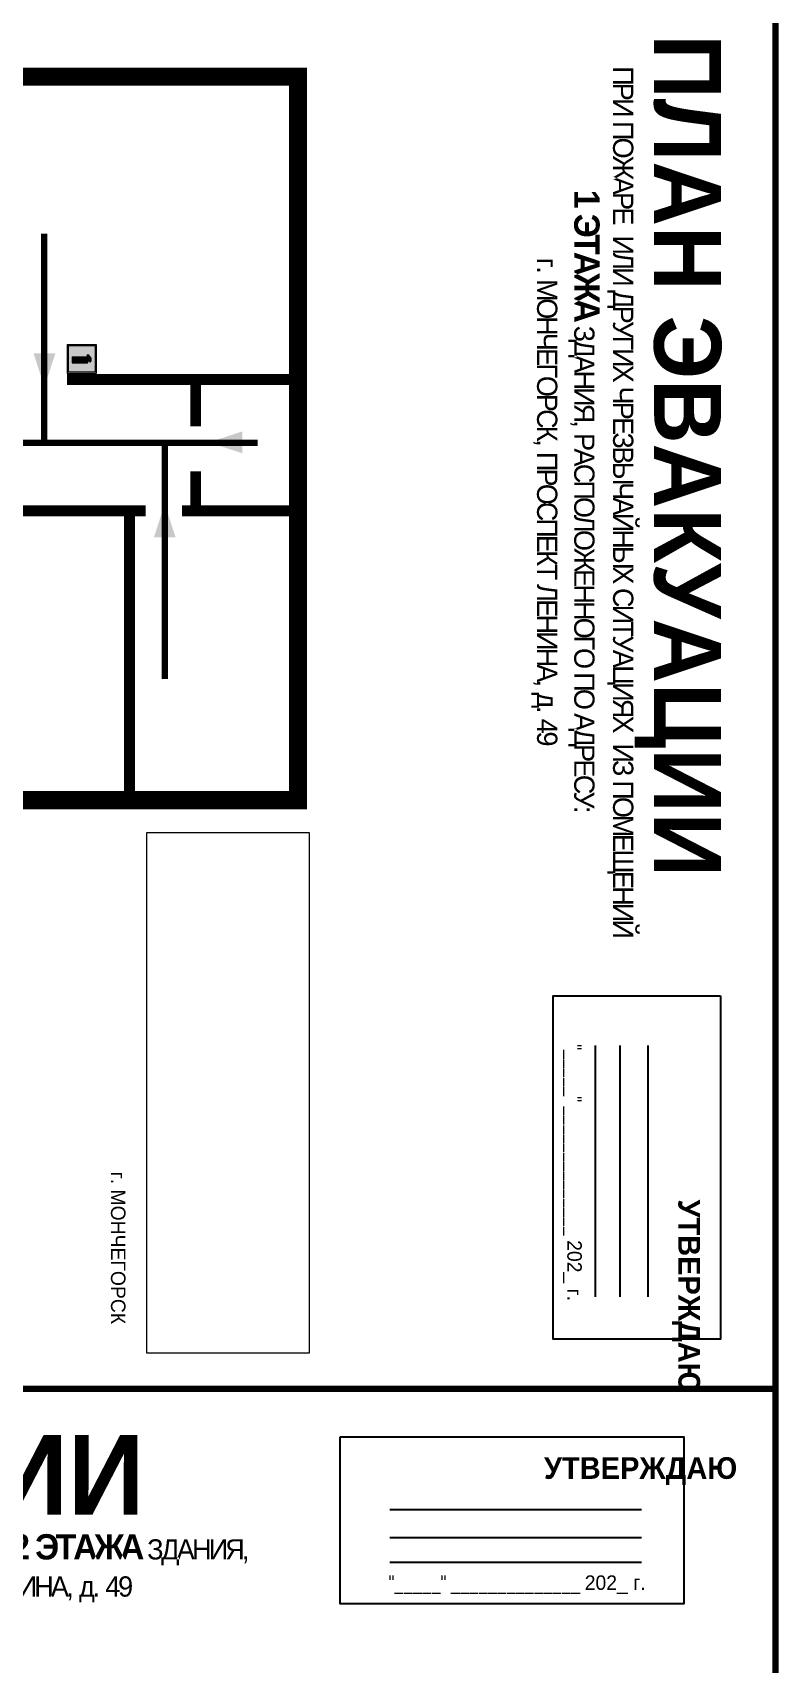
# Model space of a CAD drawing. Header units: millimetres. Extents: x 13810 to 67229, y 12374 to 21950.
# Drawn here: x 24682.3 to 24887.5, y 19401 to 19852.1 of the extents above; entities that cross this region are included whole.
import ezdxf

# ---------------------------------------------------------------- set-up
doc = ezdxf.new("R2010")
doc.units = ezdxf.units.MM
doc.layers.add('План_Штампы', color=7, linetype='Continuous')
doc.styles.add('обычный', font='arial.ttf')
picture_1 = doc.add_image_def('image1.jpg', size_in_pixel=(337, 105))

# ---------------------------------------------------------------- blocks, each defined once
blk = doc.blocks.new('A$C3AD82952')
at = {"true_color": 0xf5f5ff}
h = blk.add_hatch(color=7, dxfattribs=at)
h.dxf.hatch_style = 1
h.paths.add_polyline_path([(8.21, 8.73, 0.414214), (7.89, 9.05), (7.22, 9.05), (7.22, 9.92), (7.59, 9.92, 1), (7.57, 10.36), (7.22, 10.36), (7.22, 10.6), (6.43, 10.6), (6.43, 10.36), (6.01, 10.36), (4.74, 9.59), (4.74, 8.69), (4.98, 8.73), (4.98, 9.26), (6.12, 9.91), (6.43, 9.91), (6.43, 9.05), (5.76, 9.05, 0.414214), (5.44, 8.73), (5.44, 2.2), (8.21, 2.2)], flags=0)
h.paths.add_polyline_path([(12.8, 12.8), (0, 12.8), (0, 0), (12.8, 0)])
h.paths.add_polyline_path([(0.51, 12.29), (12.29, 12.29), (12.29, 0.51), (0.51, 0.51)], flags=16)
h.paths.add_polyline_path([(4.74, 9.59), (6.01, 10.36), (6.43, 10.36), (6.43, 10.6), (7.22, 10.6), (7.22, 10.36), (7.59, 10.36, -0.94586), (7.59, 9.92), (7.22, 9.92), (7.22, 9.05), (7.89, 9.05, -0.414214), (8.21, 8.73), (8.21, 2.2), (5.44, 2.2), (5.44, 8.73, -0.414214), (5.76, 9.05), (6.43, 9.05), (6.43, 9.91), (6.12, 9.91), (4.98, 9.26), (4.98, 8.73), (4.74, 8.69)], flags=0)
h = blk.add_hatch(color=242)
h.dxf.hatch_style = 1
h.paths.add_polyline_path([(12.29, 12.29), (0.51, 12.29), (0.51, 0.51), (12.29, 0.51)])
h.paths.add_polyline_path([(4.74, 8.69), (4.74, 9.59), (6.01, 10.36), (6.43, 10.36), (6.43, 10.6), (7.22, 10.6), (7.22, 10.36), (7.59, 10.36, -0.94586), (7.59, 9.92), (7.22, 9.92), (7.22, 9.05), (7.89, 9.05, -0.414214), (8.21, 8.73), (8.21, 2.2), (5.44, 2.2), (5.44, 8.73, -0.414214), (5.76, 9.05), (6.43, 9.05), (6.43, 9.91), (6.12, 9.91), (4.98, 9.26), (4.98, 8.73)], flags=16)
h = blk.add_hatch(color=7, dxfattribs=at)
h.dxf.hatch_style = 1
h.paths.add_polyline_path([(8.21, 8.73, 0.414214), (7.89, 9.05), (7.22, 9.05), (7.22, 9.92), (7.59, 9.92, 1), (7.57, 10.36), (7.22, 10.36), (7.22, 10.6), (6.43, 10.6), (6.43, 10.36), (6.01, 10.36), (4.74, 9.59), (4.74, 8.69), (4.98, 8.73), (4.98, 9.26), (6.12, 9.91), (6.43, 9.91), (6.43, 9.05), (5.76, 9.05, 0.414214), (5.44, 8.73), (5.44, 2.2), (8.21, 2.2)])
at = {"color": 242, "lineweight": 5}
for p, q in [((0, 0), (0, 12.8)), ((0, 12.8), (12.8, 12.8)), ((6.01, 10.36), (4.74, 9.59)), ((4.74, 9.59), (4.74, 8.69)), ((4.74, 8.69), (4.98, 8.73)), ((4.98, 9.26), (6.12, 9.91)), ((4.98, 8.73), (4.98, 9.26)), ((5.44, 2.2), (5.44, 8.73)), ((5.76, 9.05), (6.43, 9.05)), ((6.01, 10.36), (6.43, 10.36)), ((6.12, 9.91), (6.43, 9.91)), ((7.22, 10.6), (6.43, 10.6)), ((6.43, 10.6), (6.43, 10.36)), ((6.43, 9.91), (6.43, 9.05)), ((7.22, 10.36), (7.22, 10.6)), ((7.59, 10.36), (7.22, 10.36)), ((7.22, 9.05), (7.22, 9.92)), ((7.59, 9.92), (7.22, 9.92)), ((7.89, 9.05), (7.22, 9.05)), ((8.21, 2.2), (8.21, 8.73)), ((12.8, 0), (12.8, 12.8)), ((0, 0), (12.8, 0)), ((5.44, 2.2), (8.21, 2.2))]:
    blk.add_line(p, q, dxfattribs=at)
blk.add_lwpolyline([(0.51, 12.29), (12.29, 12.29), (12.29, 0.51), (0.51, 0.51)], close=True, dxfattribs=at)
for centre, radius, start, end in [((5.76, 8.73), 0.32, 90, 180), ((7.58, 10.14), 0.223, 273.18746, 86.81254), ((7.89, 8.73), 0.32, 0, 90)]:
    blk.add_arc(centre, radius, start, end, dxfattribs=at)

msp = doc.modelspace()

# ---------------------------------------------------------------- linework, layer by layer
at = {"color": 2, "lineweight": 100}
for points in [[(24287.54, 19871.98), (24887.54, 19871.98), (24887.54, 19476.98), (24287.54, 19476.98)], [(24287.54, 19476.98), (24887.54, 19476.98), (24887.54, 19081.98), (24287.54, 19081.98)]]:
    msp.add_lwpolyline(points, close=True, dxfattribs=at)
at = {"lineweight": 100, "const_width": 5}
msp.add_lwpolyline([(24592.91, 19639.84), (24755.62, 19639.84), (24755.62, 19839.95), (24666.55, 19839.95)], dxfattribs=at)
at = {"color": 126, "lineweight": 100, "true_color": 0x008754}
for points in [[(24685.46, 19738.71), (24685.46, 19796.46)], [(24467.18, 19701.79), (24502.72, 19701.79), (24502.72, 19738.71), (24467.18, 19738.71), (24744.44, 19738.71)], [(24718.78, 19738.71), (24718.78, 19673.42)]]:
    msp.add_lwpolyline(points, dxfattribs=at)
at = {"lineweight": 0, "const_width": 3}
for points in [[(24691.81, 19756.18), (24754.54, 19756.18), (24727.34, 19756.18), (24727.34, 19743.26)], [(24727.34, 19719.86), (24727.34, 19730.83)], [(24660.48, 19719.86), (24713.49, 19719.86)], [(24709.03, 19719.86), (24709.03, 19640.06)], [(24723.51, 19719.86), (24756.17, 19719.86)]]:
    msp.add_lwpolyline(points, dxfattribs=at)
for points in [[(24872.34, 19585.71), (24872.34, 19490.71), (24826.13, 19490.71), (24826.13, 19585.71)], [(24767.25, 19463.69), (24862.26, 19463.69), (24862.26, 19417.48), (24767.25, 19417.48)]]:
    msp.add_lwpolyline(points, close=True)
for points in [[(24837.74, 19571.96), (24837.74, 19502.43)], [(24844.53, 19571.96), (24844.53, 19502.43)], [(24852.29, 19571.96), (24852.29, 19502.43)], [(24781.01, 19443.64), (24850.53, 19443.64)], [(24781.01, 19435.88), (24850.53, 19435.88)], [(24781.01, 19429.09), (24850.53, 19429.09)]]:
    msp.add_lwpolyline(points)
at = {"layer": 'План_Штампы', "color": 126, "true_color": 0x008754}
for points in [[(24682.52, 19763.41), (24688.53, 19763.39), (24685.55, 19754.18)], [(24740.21, 19741.82), (24740.2, 19735.81), (24730.98, 19738.79)], [(24721.8, 19712.5), (24715.8, 19712.51), (24718.77, 19721.73)]]:
    msp.add_solid(points, dxfattribs=at)

# ---------------------------------------------------------------- block references
at = {"xscale": 0.625, "yscale": 0.625, "zscale": 0.625, "rotation": 270}
msp.add_blockref('A$C3AD82952', (24691.85, 19765.9), dxfattribs=at)

# ---------------------------------------------------------------- texts
at = {"lineweight": 0, "rotation": 270, "style": 'обычный'}
for s, insert, char_height, width, attachment_point in [('{\\fProxima Nova Rg|b1|i0|c204|p2;ПЛАН ЭВАКУАЦИИ}', (24872.54, 19851.65), 18.5, 444.5011, 1), ('{\\fArial Narrow|b0|i0|c204|p34;"_____" ______________ \\fProxima Nova Rg|b0|i0|c204|p2;202_ г. }', (24831.46, 19536.81), 4, 78.6503, 5), ('\\pi-12,l12,t12;{\\fProxima Nova Rg|b0|i0|c204|p2;г. МОНЧЕГОРСК\\H1.1997x; }', (24705.9, 19515.98), 4, 126.6484, 5), ('\\pi-18,l18,t18;{\\fProxima Nova Rg|b1|i0|c204|p2;УТВЕРЖДАЮ\\H1.1997x; }', (24862.87, 19502.68), 6, 126.6484, 5)]:
    msp.add_mtext(s, dxfattribs=dict(at, insert=insert, char_height=char_height, width=width, attachment_point=attachment_point))
at = {"color": 0, "lineweight": 0, "insert": (24843.51, 19722.57), "char_height": 7, "width": 449.2158, "attachment_point": 5, "rotation": 270, "style": 'обычный'}
msp.add_mtext('{\\fArial Black|b1|i0|c204|p34;\\H2x;\\T0.85;  \\fArial Narrow|b0|i0|c204|p34;\\H0.8x;\\W0.9;\\P\\fProxima Nova Rg|b0|i0|c204|p2;\\H0.5x;\\W1;\\C256;ПРИ ПОЖАРЕ  ИЛИ ДРУГИХ ЧРЕЗВЫЧАЙНЫХ СИТУАЦИЯХ  ИЗ ПОМЕЩЕНИЙ \\P\\fProxima Nova Rg|b1|i0|c204|p2;\\H1.25x;1 ЭТАЖА\\fProxima Nova Rg|b0|i0|c204|p2;\\H0.8x; ЗДАНИЯ, РАСПОЛОЖЕННОГО ПО АДРЕСУ: \\Pг. МОНЧЕГОРСК, ПРОСПЕКТ ЛЕНИНА, д. 49}', dxfattribs=at)
at = {"lineweight": 0, "style": 'обычный'}
for s, insert, char_height, width, attachment_point in [('{\\fProxima Nova Rg|b1|i0|c204|p2;ПЛАН ЭВАКУАЦИИ}', (24436.03, 19464.22), 22, 493.8901, 1), ('\\pi-18,l18,t18;{\\fProxima Nova Rg|b1|i0|c204|p2;УТВЕРЖДАЮ\\H1.1997x; }', (24850.29, 19454.22), 6, 126.6484, 5), ('{\\fArial Narrow|b0|i0|c204|p34;"_____" ______________ \\fProxima Nova Rg|b0|i0|c204|p2;202_ г. }', (24816.16, 19422.81), 4, 78.6503, 5)]:
    msp.add_mtext(s, dxfattribs=dict(at, insert=insert, char_height=char_height, width=width, attachment_point=attachment_point))
at = {"color": 0, "lineweight": 0, "insert": (24587.93, 19436.68), "char_height": 7, "width": 449.2158, "attachment_point": 5, "style": 'обычный'}
msp.add_mtext('{\\fArial Black|b1|i0|c204|p34;\\H2x;\\T0.85;  \\fArial Narrow|b0|i0|c204|p34;\\H0.8x;\\W0.9;\\P\\fProxima Nova Rg|b0|i0|c204|p2;\\H0.5x;\\W1;\\C256;ПРИ ПОЖАРЕ  ИЛИ ДРУГИХ ЧРЕЗВЫЧАЙНЫХ СИТУАЦИЯХ  ИЗ ПОМЕЩЕНИЙ \\fProxima Nova Rg|b1|i0|c204|p2;\\H1.25x;2 ЭТАЖА\\fProxima Nova Rg|b0|i0|c204|p2;\\H0.8x; ЗДАНИЯ,\\P РАСПОЛОЖЕННОГО ПО АДРЕСУ: г. МОНЧЕГОРСК, ПРОСПЕКТ ЛЕНИНА, д. 49}', dxfattribs=at)

# ---------------------------------------------------------------- pictures from other files: only their frames are drawn
at = {"color": 7, "lineweight": 0, "true_color": 0xf5f5ff}
image = msp.add_image(picture_1, insert=(24713.87, 19630.88), size_in_units=(143.98, 44.86), rotation=-90, dxfattribs=at)
image.dxf.flags = 7

doc.saveas('drawing.dxf')
